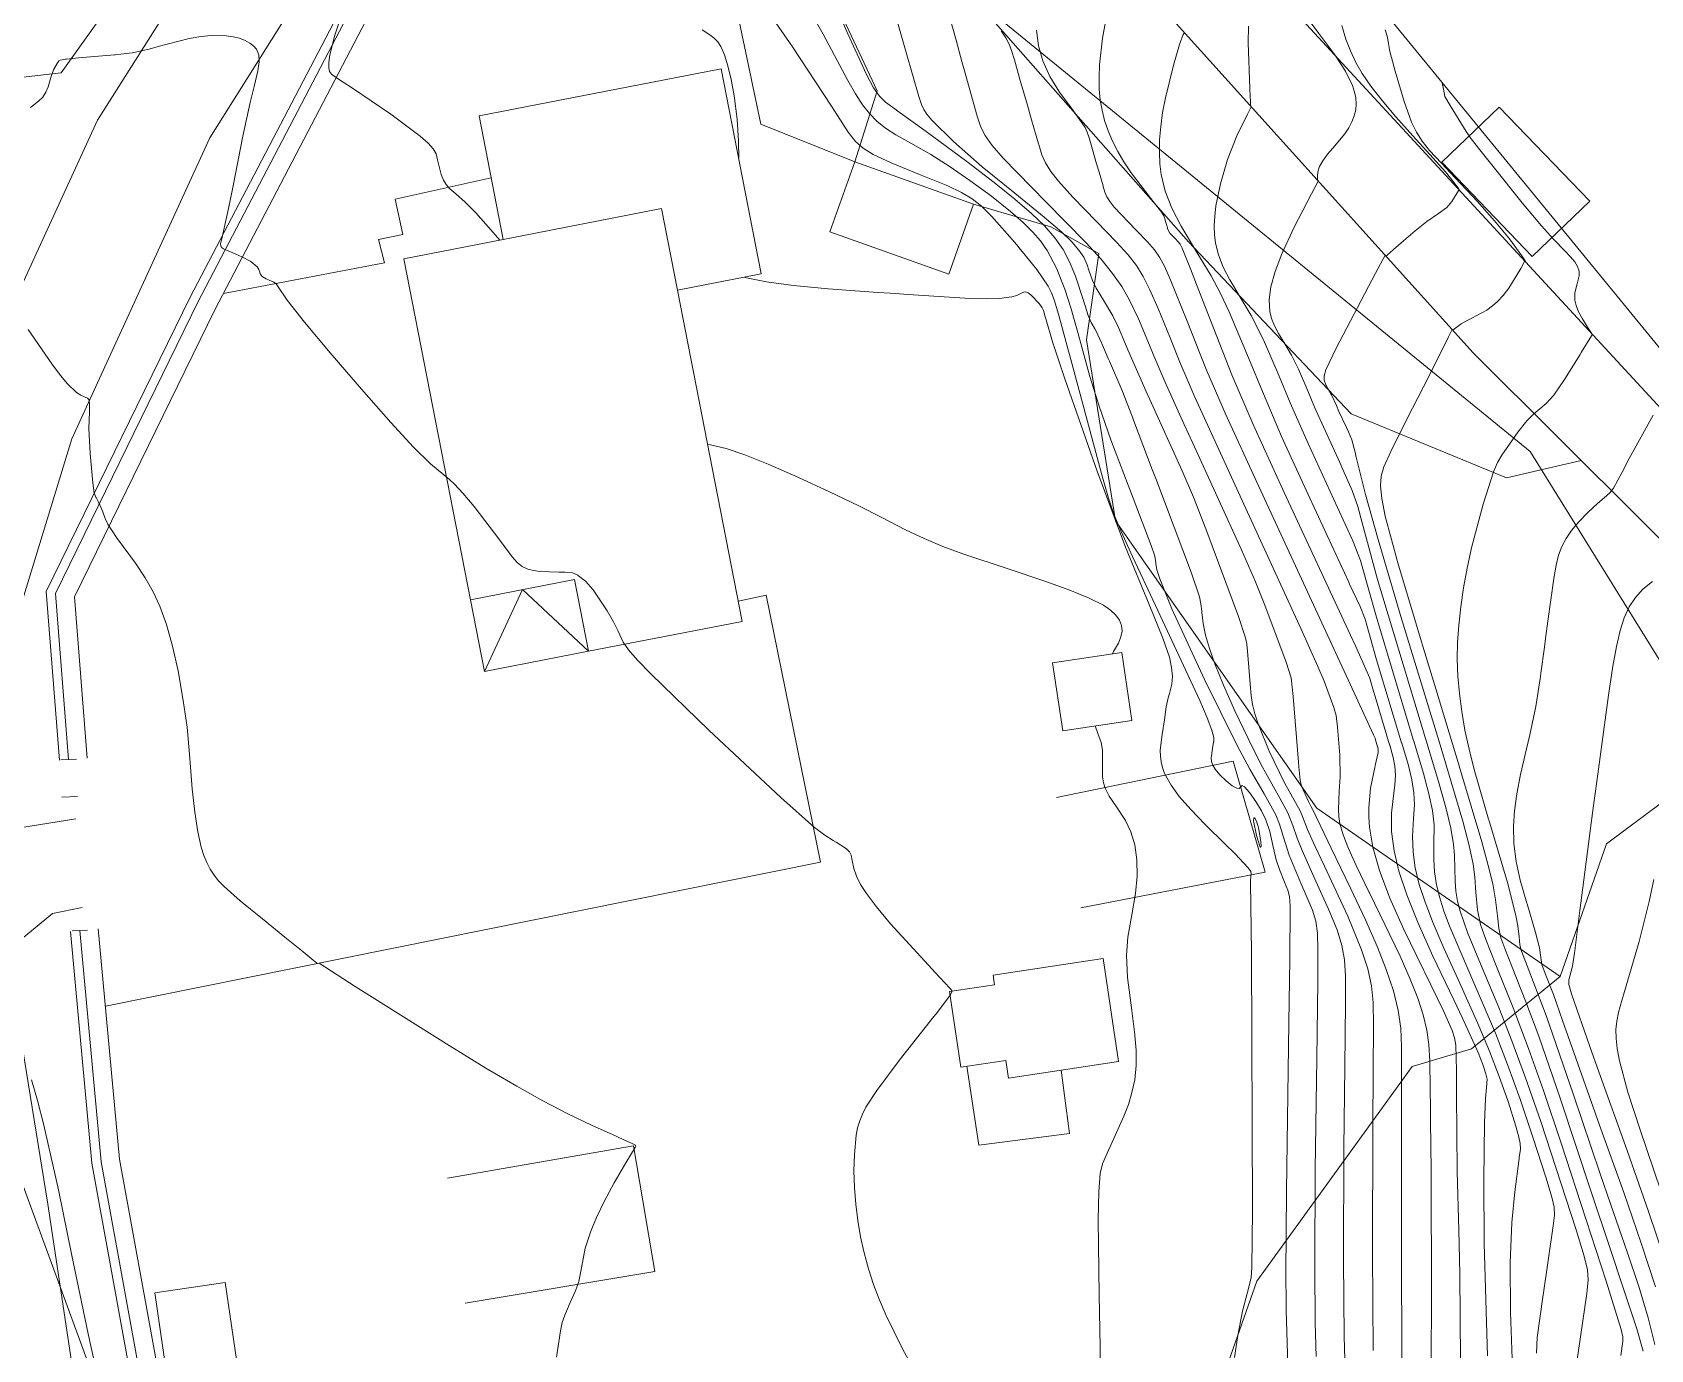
# Model space of a CAD drawing. Header units: metres. Extents: x 1233805 to 1234355, y 654698 to 655114.
# Drawn here: x 1234226.1 to 1234278.5, y 654885 to 654927.6 of the extents above; entities that cross this region are included whole.
import ezdxf

# ---------------------------------------------------------------- set-up
doc = ezdxf.new("R2010")
doc.units = ezdxf.units.M

msp = doc.modelspace()

# ---------------------------------------------------------------- linework, layer by layer
at = {"layer": 'ИИ_ГОРИЗОНТАЛИ_ОСН', "lineweight": 0}
for points, elevation in [([(1234251.661, 654929.49), (1234252.489, 654927.57), (1234253.098, 654926.256), (1234253.326, 654925.83), (1234253.515, 654925.554), (1234253.708, 654925.361), (1234254.012, 654925.141), (1234254.111, 654925.074), (1234255.032, 654924.416), (1234256.344, 654923.44), (1234257.23, 654922.762), (1234257.899, 654922.225), (1234258.439, 654921.757), (1234258.857, 654921.353), (1234259.191, 654920.97), (1234259.459, 654920.588), (1234259.67, 654920.194), (1234259.858, 654919.727), (1234260.117, 654918.943), (1234260.276, 654918.457), (1234260.372, 654918.224), (1234260.483, 654918.02), (1234260.527, 654917.944), (1234260.698, 654917.573), (1234260.709, 654917.547), (1234260.921, 654917.061), (1234260.958, 654916.978), (1234261.361, 654916.051), (1234261.702, 654915.166), (1234261.74, 654915.064), (1234262.346, 654913.468), (1234262.461, 654913.171), (1234263.619, 654910.112), (1234263.871, 654909.343), (1234263.92, 654909.116), (1234263.946, 654908.875), (1234263.948, 654908.85), (1234263.991, 654908.479), (1234264.071, 654908.1), (1234264.196, 654907.666), (1234264.369, 654907.177), (1234264.65, 654906.486), (1234265.019, 654905.655), (1234265.446, 654904.753), (1234265.861, 654903.926), (1234266.473, 654902.826), (1234266.738, 654902.348), (1234266.891, 654901.937), (1234267.032, 654901.531), (1234267.194, 654901.127), (1234267.59, 654900.252), (1234268.052, 654899.231), (1234268.327, 654898.555), (1234268.485, 654898.055), (1234268.57, 654897.589), (1234268.605, 654897.054), (1234268.606, 654896.182), (1234268.582, 654894.122), (1234268.552, 654891.489), (1234268.541, 654887.859), (1234268.556, 654885.385), (1234268.586, 654884.292)], 26.5), ([(1234249.523, 654928.856), (1234250.7, 654927.148), (1234251.964, 654925.231), (1234252.156, 654924.929), (1234252.508, 654924.388), (1234252.74, 654924.092), (1234252.988, 654923.869), (1234253.313, 654923.669), (1234253.899, 654923.393), (1234254.869, 654922.997), (1234255.726, 654922.647), (1234256.176, 654922.434), (1234256.517, 654922.229), (1234256.817, 654921.992), (1234257.154, 654921.661), (1234257.902, 654920.821), (1234258.611, 654919.939), (1234258.972, 654919.407), (1234259.083, 654919.192), (1234259.174, 654918.96), (1234259.316, 654918.493), (1234259.626, 654917.338), (1234259.666, 654917.187), (1234260.711, 654913.289), (1234260.926, 654912.543), (1234261.105, 654912.015), (1234261.335, 654911.455), (1234261.703, 654910.646), (1234262.449, 654909.065), (1234263.887, 654905.985), (1234264.128, 654905.424), (1234264.277, 654905.03), (1234264.341, 654904.791), (1234264.334, 654904.648), (1234264.332, 654904.64), (1234264.297, 654904.433), (1234264.275, 654904.283), (1234264.271, 654904.261), (1234264.255, 654904.124), (1234264.266, 654904.01), (1234264.308, 654903.891), (1234264.383, 654903.766), (1234264.536, 654903.581), (1234264.737, 654903.385), (1234264.937, 654903.225), (1234265.084, 654903.143), (1234265.156, 654903.141), (1234265.209, 654903.192), (1234265.258, 654903.232), (1234265.33, 654903.192), (1234265.497, 654903.003), (1234265.699, 654902.714), (1234265.878, 654902.41), (1234266.017, 654902.119), (1234266.147, 654901.744), (1234266.263, 654901.248), (1234266.359, 654900.829), (1234266.463, 654900.508), (1234266.626, 654900.105), (1234266.734, 654899.839), (1234266.787, 654899.637), (1234266.808, 654899.339), (1234266.796, 654897.594), (1234266.768, 654895.563), (1234266.692, 654890.098), (1234266.668, 654887.405), (1234266.681, 654886.484), (1234266.685, 654886.286), (1234266.685, 654886.247), (1234266.737, 654884.48)], 25.5), ([(1234255.467, 654929.256), (1234256.002, 654927.364), (1234256.187, 654926.68), (1234256.288, 654926.302), (1234256.678, 654924.906), (1234256.794, 654924.556), (1234256.937, 654924.28), (1234257.169, 654923.958), (1234257.524, 654923.551), (1234258.901, 654922.139), (1234260.194, 654920.819), (1234260.689, 654920.276), (1234261.064, 654919.816), (1234261.357, 654919.394), (1234261.611, 654918.948), (1234261.896, 654918.348), (1234262.254, 654917.49), (1234262.395, 654917.142), (1234262.749, 654916.319), (1234263.384, 654914.921), (1234263.66, 654914.319), (1234265.238, 654910.86), (1234265.692, 654909.832), (1234265.993, 654909.074), (1234266.682, 654907.231), (1234266.838, 654906.718), (1234266.908, 654906.119), (1234267.082, 654903.988), (1234267.093, 654903.84), (1234267.132, 654903.405), (1234267.178, 654903.208), (1234267.401, 654902.71), (1234267.49, 654902.547), (1234267.531, 654902.472), (1234267.541, 654902.45), (1234268.029, 654901.426), (1234268.136, 654901.206), (1234268.766, 654899.911), (1234269.246, 654898.882), (1234269.632, 654897.999), (1234269.921, 654897.272), (1234270.15, 654896.58), (1234270.305, 654895.949), (1234270.389, 654895.376), (1234270.415, 654894.771), (1234270.416, 654893.777), (1234270.413, 654892.879), (1234270.413, 654888.312), (1234270.428, 654884.485)], 27.5), ([(1234260.935, 654928.49), (1234260.736, 654927.435), (1234260.639, 654926.567), (1234260.625, 654926.164), (1234260.633, 654925.785), (1234260.665, 654925.429), (1234260.721, 654925.097), (1234260.803, 654924.769), (1234260.916, 654924.438), (1234261.058, 654924.102), (1234261.231, 654923.763), (1234261.429, 654923.424), (1234261.659, 654923.078), (1234262.239, 654922.323), (1234262.261, 654922.296), (1234262.629, 654921.834), (1234262.721, 654921.68), (1234262.749, 654921.584), (1234262.783, 654921.469), (1234262.804, 654921.401), (1234262.838, 654921.289), (1234262.841, 654921.274), (1234262.867, 654921.199), (1234262.918, 654921.124), (1234263.086, 654920.947), (1234263.19, 654920.841), (1234263.253, 654920.759), (1234263.318, 654920.632), (1234263.587, 654919.963), (1234263.781, 654919.456), (1234264.926, 654916.536), (1234265.616, 654914.923), (1234266.618, 654912.723), (1234268.76, 654908.098), (1234268.922, 654907.751), (1234269.387, 654906.714), (1234269.48, 654906.397), (1234269.589, 654906.007), (1234270.029, 654904.55), (1234270.031, 654904.543), (1234270.147, 654904.145), (1234270.202, 654903.856), (1234270.22, 654903.564), (1234270.2, 654903.244), (1234270.165, 654902.994), (1234270.091, 654902.34), (1234270.093, 654901.748), (1234270.171, 654901.121), (1234270.329, 654900.458), (1234270.582, 654899.697), (1234270.95, 654898.778), (1234271.429, 654897.705), (1234272.103, 654896.289), (1234272.385, 654895.701), (1234272.891, 654894.589), (1234273.047, 654894.2), (1234273.147, 654893.899), (1234273.188, 654893.728), (1234273.179, 654893.601), (1234273.174, 654893.573), (1234273.127, 654893.101), (1234273.096, 654892.315), (1234273.075, 654890.46), (1234273.093, 654888.399), (1234273.202, 654884.764)], 29), ([(1234236.111, 654928.215), (1234235.89, 654927.534), (1234235.73, 654926.894), (1234235.695, 654926.65), (1234235.693, 654926.468), (1234235.719, 654926.357), (1234235.784, 654926.268), (1234235.905, 654926.171), (1234236.16, 654926.006), (1234236.43, 654925.834), (1234237.702, 654924.97), (1234238.646, 654924.264), (1234238.906, 654924.034), (1234239.074, 654923.846), (1234239.165, 654923.685), (1234239.212, 654923.492), (1234239.219, 654923.451), (1234239.334, 654923.018), (1234239.408, 654922.839), (1234239.49, 654922.695), (1234239.609, 654922.554), (1234239.805, 654922.388), (1234240.112, 654922.126), (1234240.456, 654921.773), (1234240.937, 654921.229), (1234241.004, 654921.153), (1234241.167, 654920.967), (1234241.224, 654920.897)], 24.5), ([(1234254.011, 654928.256), (1234254.378, 654926.969), (1234254.793, 654925.546), (1234254.876, 654925.291), (1234254.949, 654925.129), (1234255.052, 654924.974), (1234255.216, 654924.781), (1234255.914, 654924.089), (1234256.845, 654923.272), (1234257.899, 654922.412), (1234258.852, 654921.638), (1234259.42, 654921.149), (1234259.743, 654920.838), (1234259.975, 654920.572), (1234260.128, 654920.34), (1234260.237, 654920.09), (1234260.294, 654919.924), (1234260.416, 654919.59), (1234260.533, 654919.338), (1234260.766, 654918.95), (1234261.067, 654918.445), (1234261.25, 654918.068), (1234261.477, 654917.527), (1234261.552, 654917.345), (1234262.152, 654915.991), (1234262.271, 654915.732), (1234263.315, 654913.421), (1234263.677, 654912.571), (1234264.077, 654911.54), (1234265.139, 654908.707), (1234265.363, 654908.018), (1234265.408, 654907.811), (1234265.434, 654907.583), (1234265.517, 654906.522), (1234265.518, 654906.513), (1234265.55, 654906.147), (1234265.596, 654905.856), (1234265.669, 654905.554), (1234265.773, 654905.229), (1234266.133, 654904.349), (1234266.631, 654903.318), (1234266.982, 654902.687), (1234267.135, 654902.41), (1234267.207, 654902.229), (1234267.372, 654901.811), (1234267.611, 654901.276), (1234267.92, 654900.623), (1234268.674, 654899.003), (1234269.124, 654897.913), (1234269.323, 654897.3), (1234269.443, 654896.746), (1234269.499, 654896.204), (1234269.511, 654895.477), (1234269.498, 654893.987), (1234269.483, 654892.184), (1234269.477, 654888.086), (1234269.492, 654884.935)], 27), ([(1234267.422, 654928.003), (1234267.736, 654927.59), (1234268.261, 654926.89), (1234268.602, 654926.362), (1234268.828, 654925.898), (1234268.897, 654925.69), (1234268.936, 654925.497), (1234268.948, 654925.305), (1234268.931, 654925.113), (1234268.885, 654924.921), (1234268.81, 654924.727), (1234268.709, 654924.534), (1234268.578, 654924.336), (1234268.192, 654923.872), (1234268.018, 654923.673), (1234267.863, 654923.465), (1234267.758, 654923.275), (1234267.701, 654923.105), (1234267.691, 654922.94), (1234267.695, 654922.832)], 30.5), ([(1234268.48, 654927.846), (1234268.613, 654927.405), (1234268.758, 654927.024), (1234268.935, 654926.651), (1234269.143, 654926.29), (1234269.424, 654925.877), (1234269.785, 654925.41), (1234270.225, 654924.888), (1234270.781, 654924.266), (1234271.329, 654923.671), (1234271.841, 654923.109), (1234272.237, 654922.597), (1234272.296, 654922.511)], 31), ([(1234247.778, 654927.701), (1234248.023, 654927.543), (1234248.168, 654927.431), (1234248.282, 654927.31), (1234248.378, 654927.163), (1234248.5, 654926.891), (1234248.612, 654926.535), (1234248.715, 654926.094), (1234248.809, 654925.568), (1234248.907, 654924.808), (1234248.959, 654924.096), (1234248.961, 654923.553)], 25), ([(1234258.596, 654927.694), (1234258.662, 654927.187), (1234258.805, 654926.697), (1234259.035, 654926.193), (1234259.346, 654925.68), (1234259.781, 654925.088), (1234259.861, 654924.984), (1234260.17, 654924.539), (1234260.243, 654924.389), (1234260.303, 654924.205), (1234260.412, 654923.825), (1234260.544, 654923.366), (1234260.623, 654923.096), (1234260.752, 654922.648), (1234260.757, 654922.63), (1234260.814, 654922.445), (1234260.88, 654922.297), (1234260.979, 654922.139), (1234261.114, 654921.964), (1234261.812, 654921.223), (1234262.191, 654920.834), (1234262.417, 654920.577), (1234262.581, 654920.342), (1234262.739, 654920.047), (1234262.928, 654919.625), (1234263.473, 654918.266), (1234264.082, 654916.738), (1234264.705, 654915.29), (1234265.792, 654912.912), (1234268.814, 654906.378), (1234269.512, 654904.877), (1234269.542, 654904.812), (1234269.557, 654904.761), (1234269.572, 654904.709), (1234269.642, 654904.481), (1234269.643, 654904.48), (1234269.659, 654904.402), (1234269.653, 654904.298), (1234269.566, 654903.884), (1234269.551, 654903.82), (1234269.41, 654903.147), (1234269.356, 654902.523), (1234269.358, 654902.204), (1234269.382, 654901.884), (1234269.489, 654901.234), (1234269.705, 654900.477), (1234270.04, 654899.586), (1234270.491, 654898.566), (1234271.123, 654897.267), (1234271.146, 654897.221), (1234271.777, 654895.933), (1234272.051, 654895.302), (1234272.126, 654895.06), (1234272.167, 654894.823), (1234272.196, 654894.006), (1234272.199, 654893.239), (1234272.219, 654890.737), (1234272.266, 654888.834), (1234272.303, 654887.424), (1234272.32, 654884.6)], 28.5), ([(1234263.386, 654927.609), (1234263.352, 654927.55), (1234263.226, 654927.234), (1234263.029, 654926.561), (1234262.771, 654925.502), (1234262.683, 654925.023), (1234262.622, 654924.571), (1234262.586, 654924.143), (1234262.576, 654923.742), (1234262.592, 654923.368), (1234262.635, 654923.021), (1234262.764, 654922.484), (1234262.979, 654921.93), (1234263.28, 654921.346), (1234263.751, 654920.567), (1234264.252, 654919.739), (1234264.543, 654919.191), (1234264.839, 654918.569), (1234265.55, 654916.873), (1234265.856, 654916.117), (1234266.534, 654914.535), (1234267.444, 654912.535), (1234268.707, 654909.818), (1234268.735, 654909.758), (1234269.072, 654909.025), (1234269.233, 654908.616), (1234269.403, 654908.033), (1234269.606, 654907.305), (1234270.416, 654904.62), (1234270.421, 654904.605), (1234270.635, 654903.886), (1234270.751, 654903.413), (1234270.817, 654902.995), (1234270.833, 654902.604), (1234270.805, 654902.164), (1234270.771, 654901.577), (1234270.788, 654901.079), (1234270.86, 654900.564), (1234270.99, 654900.027), (1234271.176, 654899.458), (1234271.44, 654898.776), (1234271.786, 654897.971), (1234272.302, 654896.831), (1234272.92, 654895.456), (1234273.262, 654894.635), (1234273.577, 654893.815), (1234273.862, 654893.004), (1234274.116, 654892.206), (1234274.216, 654891.85), (1234274.257, 654891.637), (1234274.26, 654891.458), (1234274.226, 654891.189), (1234274.221, 654891.158), (1234274.077, 654890.071), (1234273.984, 654889.078), (1234273.932, 654887.781), (1234273.945, 654886.18), (1234274.008, 654884.37)], 29.5), ([(1234269.88, 654927.703), (1234269.946, 654927.495), (1234269.988, 654927.276), (1234269.99, 654927.262), (1234270.038, 654927.003), (1234270.121, 654926.692), (1234270.18, 654926.481), (1234270.213, 654926.36), (1234270.498, 654925.381), (1234270.739, 654924.715), (1234270.899, 654924.386), (1234271.086, 654924.094), (1234271.323, 654923.799), (1234271.703, 654923.383), (1234271.987, 654923.083), (1234272.858, 654922.154), (1234273.427, 654921.52), (1234273.906, 654920.937), (1234274.303, 654920.384), (1234274.371, 654920.285), (1234274.393, 654920.252), (1234274.424, 654920.206), (1234274.426, 654920.203), (1234274.43, 654920.196)], 31.5), ([(1234267.717, 654922.807), (1234267.499, 654922.398), (1234266.937, 654921.313), (1234266.539, 654920.449), (1234266.323, 654919.876), (1234266.189, 654919.385), (1234266.133, 654918.956), (1234266.153, 654918.579), (1234266.209, 654918.351), (1234266.3, 654918.116), (1234266.429, 654917.866), (1234266.632, 654917.533), (1234266.851, 654917.171), (1234267.083, 654916.71), (1234267.377, 654916.018), (1234267.6, 654915.484), (1234268.415, 654913.689), (1234268.52, 654913.464), (1234268.822, 654912.787), (1234268.997, 654912.27), (1234269.138, 654911.74), (1234269.64, 654909.902), (1234271.19, 654904.76), (1234271.202, 654904.719), (1234271.613, 654903.364), (1234271.851, 654902.522), (1234272.01, 654901.857), (1234272.099, 654901.325), (1234272.128, 654900.982), (1234272.139, 654900.551), (1234272.15, 654900.133), (1234272.177, 654899.809), (1234272.231, 654899.489), (1234272.311, 654899.164), (1234272.552, 654898.472), (1234273.025, 654897.331), (1234273.562, 654896.05), (1234273.988, 654894.967), (1234274.427, 654893.771), (1234274.92, 654892.348), (1234276.062, 654888.849), (1234276.327, 654887.99), (1234276.433, 654887.552), (1234276.455, 654887.226), (1234276.408, 654886.783), (1234276.011, 654884.054)], 30.5), ([(1234272.275, 654922.534), (1234272.214, 654922.424), (1234272.044, 654922.143), (1234271.885, 654921.951), (1234271.612, 654921.753), (1234271.233, 654921.495), (1234270.861, 654921.199), (1234270.473, 654920.868), (1234270.158, 654920.592), (1234270.039, 654920.487), (1234269.984, 654920.439), (1234269.923, 654920.385), (1234269.92, 654920.383), (1234269.911, 654920.375)], 31), ([(1234269.883, 654920.405), (1234269.572, 654919.822), (1234268.295, 654917.393), (1234267.967, 654916.689), (1234267.914, 654916.502), (1234267.913, 654916.357), (1234267.961, 654916.208), (1234268.073, 654916.015), (1234268.15, 654915.887), (1234268.306, 654915.542), (1234268.389, 654915.34), (1234268.63, 654914.824), (1234268.695, 654914.688), (1234268.804, 654914.424), (1234268.911, 654914.025), (1234268.95, 654913.862), (1234269.252, 654912.655), (1234269.657, 654911.201), (1234270.395, 654908.707), (1234271.576, 654904.829), (1234271.596, 654904.766), (1234272.401, 654902.074), (1234272.607, 654901.287), (1234272.733, 654900.685), (1234272.79, 654900.26), (1234272.824, 654899.77), (1234272.871, 654899.202), (1234272.972, 654898.733), (1234273.139, 654898.246), (1234273.47, 654897.424), (1234274.029, 654896.036), (1234274.522, 654894.722), (1234275.005, 654893.352), (1234275.582, 654891.647), (1234277.034, 654887.178), (1234277.526, 654885.613), (1234277.581, 654885.382), (1234277.581, 654885.244), (1234277.509, 654884.774)], 31), ([(1234274.409, 654920.219), (1234274.271, 654919.972), (1234273.885, 654919.342), (1234273.702, 654919.102), (1234273.525, 654918.908), (1234273.36, 654918.763), (1234273.173, 654918.63), (1234272.694, 654918.371), (1234272.558, 654918.304), (1234272.35, 654918.186), (1234272.214, 654918.091), (1234272.134, 654918.024), (1234272.104, 654917.997), (1234272.094, 654917.988), (1234272.079, 654917.975), (1234272.079, 654917.975), (1234272.077, 654917.974), (1234272.077, 654917.973)], 31.5), ([(1234249.14, 654919.699), (1234249.209, 654919.677), (1234249.856, 654919.541), (1234250.737, 654919.421), (1234251.856, 654919.315), (1234253.467, 654919.199), (1234253.859, 654919.172), (1234254.611, 654919.119), (1234256.449, 654919.004), (1234256.994, 654918.989), (1234257.395, 654918.999), (1234257.802, 654919.057), (1234257.961, 654919.106), (1234258.111, 654919.174), (1234258.194, 654919.212), (1234258.251, 654919.218), (1234258.333, 654919.187), (1234258.432, 654919.113), (1234258.682, 654918.841), (1234258.783, 654918.706), (1234258.828, 654918.615), (1234258.884, 654918.409), (1234258.91, 654918.308), (1234259.117, 654917.601), (1234259.513, 654916.402), (1234260.56, 654913.409), (1234261.479, 654910.951), (1234262.241, 654909.091), (1234262.686, 654908.007), (1234262.901, 654907.386), (1234262.974, 654907.059), (1234262.998, 654906.77), (1234262.976, 654906.512), (1234262.902, 654906.215), (1234262.862, 654906.071), (1234262.801, 654905.784), (1234262.74, 654905.358), (1234262.672, 654904.888), (1234262.66, 654904.812), (1234262.605, 654904.364), (1234262.608, 654904.178), (1234262.632, 654903.998), (1234262.677, 654903.813), (1234262.746, 654903.627), (1234262.954, 654903.244), (1234263.221, 654902.882), (1234263.591, 654902.456), (1234264.06, 654901.969), (1234264.707, 654901.338), (1234265.023, 654901.033), (1234265.454, 654900.572), (1234265.536, 654900.446), (1234265.55, 654900.357), (1234265.539, 654900.283), (1234265.523, 654900.146), (1234265.525, 654900.09), (1234265.558, 654897.836), (1234265.586, 654889.46), (1234265.569, 654887.621), (1234265.543, 654887.292), (1234265.485, 654887.042), (1234265.482, 654887.033), (1234265.267, 654886.209), (1234265.111, 654885.427), (1234265.012, 654884.709)], 25), ([(1234225.967, 654918), (1234226.729, 654916.887), (1234227.008, 654916.513), (1234227.235, 654916.24), (1234227.528, 654915.965), (1234227.664, 654915.876), (1234227.808, 654915.81), (1234227.883, 654915.775), (1234227.921, 654915.738), (1234227.95, 654915.613), (1234227.944, 654915.331), (1234227.93, 654914.794), (1234227.966, 654913.986), (1234228.053, 654913.038), (1234228.102, 654912.706), (1234228.153, 654912.566), (1234228.159, 654912.558), (1234228.223, 654912.435), (1234228.261, 654912.357), (1234228.278, 654912.326), (1234228.379, 654912.091), (1234228.389, 654912.059), (1234228.454, 654911.877), (1234228.541, 654911.696), (1234228.819, 654911.263), (1234229.034, 654910.977), (1234229.44, 654910.428), (1234229.747, 654909.962), (1234230.009, 654909.5), (1234230.224, 654909.04), (1234230.442, 654908.442), (1234230.639, 654907.742), (1234230.813, 654906.948), (1234230.98, 654905.989), (1234231.107, 654905.119), (1234231.184, 654904.251), (1234231.195, 654904.105), (1234231.274, 654903.124), (1234231.356, 654902.369), (1234231.454, 654901.737), (1234231.566, 654901.235), (1234231.648, 654900.972), (1234231.743, 654900.738), (1234231.853, 654900.526), (1234231.981, 654900.329), (1234232.127, 654900.147), (1234232.303, 654899.963), (1234232.829, 654899.501), (1234233.542, 654898.913), (1234234.272, 654898.317), (1234234.859, 654897.842), (1234235.06, 654897.68), (1234235.183, 654897.58), (1234235.296, 654897.489), (1234235.302, 654897.484), (1234235.319, 654897.47)], 23.5), ([(1234272.049, 654918.004), (1234271.931, 654917.761), (1234271.299, 654916.479), (1234270.77, 654915.448), (1234270.434, 654914.796), (1234270.065, 654914.054), (1234269.844, 654913.55), (1234269.751, 654913.247), (1234269.73, 654912.937), (1234269.774, 654912.522), (1234269.89, 654911.958), (1234270.295, 654910.447), (1234271.061, 654907.882), (1234271.093, 654907.777), (1234271.52, 654906.369), (1234272.281, 654903.866), (1234272.325, 654903.724), (1234273.014, 654901.412), (1234273.224, 654900.64), (1234273.366, 654900.045), (1234273.459, 654899.536), (1234273.518, 654899.01), (1234273.563, 654898.613), (1234273.633, 654898.302), (1234273.753, 654897.951), (1234273.991, 654897.355), (1234274.442, 654896.226), (1234274.854, 654895.118), (1234275.537, 654893.146), (1234276.565, 654890.047), (1234277.141, 654888.307), (1234277.603, 654886.935), (1234278.032, 654885.642), (1234278.236, 654884.913)], 31.5), ([(1234278.554, 654915.224), (1234277.786, 654913.823), (1234277.558, 654913.377), (1234277.279, 654912.86), (1234277.162, 654912.715), (1234276.975, 654912.551), (1234276.761, 654912.369), (1234276.441, 654912.071), (1234276.154, 654911.773), (1234275.919, 654911.493), (1234275.739, 654911.235), (1234275.599, 654910.971), (1234275.493, 654910.688), (1234275.416, 654910.373), (1234275.345, 654909.932), (1234275.151, 654908.551), (1234275.078, 654907.996), (1234275.041, 654907.717), (1234274.924, 654906.866), (1234274.909, 654906.763), (1234274.909, 654906.76), (1234274.758, 654905.797), (1234274.567, 654904.872), (1234274.461, 654904.423), (1234274.269, 654903.593), (1234274.147, 654902.967), (1234274.069, 654902.409), (1234274.036, 654901.913), (1234274.052, 654901.356), (1234274.126, 654900.776), (1234274.257, 654900.171), (1234274.47, 654899.423), (1234274.476, 654899.406), (1234274.75, 654898.477), (1234274.877, 654897.977), (1234274.92, 654897.662), (1234274.955, 654897.44), (1234275.068, 654897.143), (1234275.334, 654896.463), (1234275.625, 654895.629), (1234276.549, 654893.001), (1234276.827, 654892.231), (1234277.608, 654890.052), (1234278.175, 654888.41), (1234278.632, 654887)], 32.5), ([(1234247.953, 654914.28), (1234248.044, 654914.261), (1234248.555, 654914.145), (1234249.154, 654913.941), (1234249.912, 654913.635), (1234250.871, 654913.216), (1234251.901, 654912.742), (1234252.847, 654912.285), (1234253.59, 654911.907), (1234254.364, 654911.515), (1234254.96, 654911.235), (1234255.569, 654910.977), (1234256.215, 654910.734), (1234257.68, 654910.245), (1234258.873, 654909.852), (1234259.68, 654909.563), (1234260.309, 654909.304), (1234260.763, 654909.07), (1234260.995, 654908.912), (1234261.17, 654908.751), (1234261.29, 654908.584), (1234261.356, 654908.411), (1234261.37, 654908.235), (1234261.334, 654908.047), (1234261.25, 654907.843), (1234261.097, 654907.573), (1234261.083, 654907.548), (1234261.054, 654907.496)], 24.5), ([(1234278.534, 654909.837), (1234278.23, 654909.59), (1234277.985, 654909.322), (1234277.782, 654909.015), (1234277.618, 654908.662), (1234277.487, 654908.253), (1234277.368, 654907.738), (1234277.256, 654907.102), (1234277.118, 654906.158), (1234276.733, 654903.365), (1234276.63, 654902.586), (1234276.556, 654902.016), (1234276.346, 654900.422), (1234276.183, 654899.182), (1234276.019, 654897.893), (1234276.009, 654897.802), (1234275.949, 654897.386), (1234275.865, 654897.063), (1234275.831, 654896.938), (1234275.829, 654896.793), (1234275.911, 654896.487), (1234276.504, 654894.784), (1234276.8, 654893.965), (1234277.717, 654891.412), (1234278.405, 654889.442), (1234278.964, 654887.773)], 33), ([(1234260.494, 654905.162), (1234260.582, 654904.916), (1234260.689, 654904.621), (1234260.733, 654904.375), (1234260.731, 654904.021), (1234260.736, 654903.516), (1234260.768, 654903.321), (1234260.822, 654903.143), (1234260.95, 654902.889), (1234261.184, 654902.54), (1234261.477, 654902.096), (1234261.657, 654901.731), (1234261.78, 654901.313), (1234261.848, 654900.83), (1234261.858, 654900.295), (1234261.809, 654899.734), (1234261.685, 654899.049), (1234261.555, 654898.325), (1234261.512, 654897.741), (1234261.548, 654897.012), (1234261.681, 654895.946), (1234261.772, 654895.262), (1234261.825, 654894.666), (1234261.827, 654894.165), (1234261.78, 654893.701), (1234261.679, 654893.245), (1234261.572, 654892.906), (1234261.428, 654892.528), (1234261.005, 654891.591), (1234260.925, 654891.421), (1234260.736, 654890.981), (1234260.664, 654890.665), (1234260.615, 654890.084), (1234260.599, 654889.165), (1234260.63, 654886.745), (1234260.656, 654885.046), (1234260.668, 654883.519)], 24.5), ([(1234265.79, 654901.868), (1234265.863, 654901.421), (1234265.866, 654901.264), (1234265.857, 654901.234), (1234265.842, 654901.241), (1234265.721, 654901.615), (1234265.628, 654902.091), (1234265.635, 654902.182), (1234265.652, 654902.187), (1234265.676, 654902.164), (1234265.735, 654902.045), (1234265.79, 654901.868)], 25), ([(1234278.582, 654900.187), (1234278.43, 654899.474), (1234278.101, 654898.18), (1234277.612, 654896.49), (1234277.545, 654896.267), (1234277.436, 654895.881), (1234277.379, 654895.602), (1234277.353, 654895.33), (1234277.357, 654895.045), (1234277.396, 654894.712), (1234277.47, 654894.323), (1234277.744, 654893.307), (1234278.134, 654892.087), (1234278.804, 654890.108)], 33.5), ([(1234235.377, 654897.481), (1234236.551, 654896.729), (1234239.584, 654894.81), (1234240.779, 654894.081), (1234241.777, 654893.495), (1234242.623, 654893.023), (1234243.433, 654892.601), (1234244.199, 654892.229), (1234244.995, 654891.874), (1234245.077, 654891.838), (1234245.538, 654891.629), (1234245.617, 654891.584), (1234245.634, 654891.558), (1234245.608, 654891.513), (1234245.302, 654891.012), (1234244.93, 654890.362), (1234244.611, 654889.765), (1234244.357, 654889.243), (1234244.17, 654888.801), (1234243.994, 654888.247), (1234243.868, 654887.617), (1234243.781, 654887.176), (1234243.68, 654886.873), (1234243.507, 654886.49), (1234243.328, 654886.087), (1234243.251, 654885.847), (1234243.188, 654885.574), (1234243.064, 654884.718)], 23.5), ([(1234226.069, 654893.706), (1234226.267, 654893.031), (1234226.472, 654892.236), (1234226.94, 654890.137), (1234227.376, 654888.017), (1234227.901, 654885.475), (1234228.316, 654883.605)], 23)]:
    msp.add_lwpolyline(points, dxfattribs=dict(at, elevation=elevation))
at = {"layer": 'ИИ_ГОРИЗОНТАЛИ_УТОЛЩ', "lineweight": 0}
for points, elevation in [([(1234251.316, 654928.226), (1234251.699, 654927.559), (1234252.148, 654926.713), (1234252.49, 654926.066), (1234252.739, 654925.631), (1234252.97, 654925.276), (1234253.192, 654924.993), (1234253.435, 654924.746), (1234253.715, 654924.522), (1234254.044, 654924.308), (1234254.532, 654924.034), (1234255.175, 654923.67), (1234255.774, 654923.291), (1234256.445, 654922.827), (1234257.14, 654922.313), (1234257.763, 654921.817), (1234258.171, 654921.464), (1234258.485, 654921.155), (1234258.729, 654920.868), (1234258.94, 654920.562), (1234259.247, 654919.986), (1234259.52, 654919.306), (1234259.723, 654918.667), (1234259.988, 654917.705), (1234259.998, 654917.668), (1234260.327, 654916.48), (1234260.626, 654915.518), (1234261.009, 654914.43), (1234261.569, 654912.957), (1234261.732, 654912.535), (1234262.316, 654911.005), (1234262.43, 654910.656), (1234262.463, 654910.442), (1234262.465, 654910.419), (1234262.498, 654910.217), (1234262.59, 654909.925), (1234262.985, 654908.952), (1234264.034, 654906.67), (1234265.091, 654904.534), (1234265.508, 654903.759), (1234265.965, 654902.965), (1234266.341, 654902.286), (1234266.464, 654901.984), (1234266.584, 654901.589), (1234266.776, 654900.978), (1234267.16, 654900.072), (1234267.531, 654899.197), (1234267.639, 654898.836), (1234267.691, 654898.456), (1234267.708, 654897.915), (1234267.701, 654896.888), (1234267.668, 654894.388), (1234267.622, 654890.794), (1234267.604, 654887.632), (1234267.62, 654885.836), (1234267.647, 654884.747)], 26), ([(1234265.465, 654927.818), (1234265.454, 654927.278), (1234265.501, 654925.814), (1234265.514, 654925.533), (1234265.521, 654925.406), (1234265.528, 654925.266), (1234265.528, 654925.255), (1234265.529, 654925.233)], 30), ([(1234226.033, 654925.193), (1234226.297, 654925.389), (1234226.432, 654925.527), (1234226.536, 654925.682), (1234226.612, 654925.855), (1234226.675, 654926.082), (1234226.702, 654926.188), (1234226.783, 654926.408), (1234226.9, 654926.616), (1234226.906, 654926.624), (1234226.918, 654926.643), (1234226.96, 654926.702), (1234226.998, 654926.721), (1234227.113, 654926.74), (1234227.176, 654926.749), (1234227.201, 654926.753), (1234227.592, 654926.798), (1234228.761, 654926.894), (1234228.776, 654926.895), (1234229.327, 654926.955), (1234229.875, 654927.079), (1234230.175, 654927.163), (1234231.169, 654927.42), (1234231.556, 654927.489), (1234231.896, 654927.524), (1234232.376, 654927.514), (1234232.598, 654927.48), (1234232.803, 654927.429), (1234232.985, 654927.361), (1234233.141, 654927.277), (1234233.266, 654927.18), (1234233.358, 654927.073), (1234233.432, 654926.896), (1234233.444, 654926.672), (1234233.4, 654926.375), (1234233.278, 654925.865), (1234233.152, 654925.348), (1234232.915, 654924.265), (1234232.582, 654922.603), (1234232.445, 654921.914), (1234232.215, 654920.889), (1234232.207, 654920.865), (1234232.189, 654920.778), (1234232.194, 654920.714), (1234232.225, 654920.658), (1234232.284, 654920.609), (1234232.587, 654920.477), (1234232.883, 654920.358), (1234233.165, 654920.199), (1234233.372, 654920.027), (1234233.426, 654919.948), (1234233.456, 654919.859), (1234233.472, 654919.806), (1234233.54, 654919.716), (1234233.664, 654919.64), (1234233.765, 654919.599), (1234233.913, 654919.536), (1234233.993, 654919.479), (1234234.038, 654919.409), (1234234.346, 654918.949), (1234234.906, 654918.234), (1234235.732, 654917.245), (1234236.748, 654916.065), (1234237.701, 654914.989), (1234238.436, 654914.19), (1234238.985, 654913.645), (1234239.418, 654913.289), (1234239.602, 654913.145), (1234239.761, 654912.996), (1234240.034, 654912.695), (1234240.393, 654912.263), (1234241.229, 654911.177), (1234241.378, 654910.971), (1234241.626, 654910.637), (1234241.791, 654910.452), (1234241.954, 654910.324), (1234242.137, 654910.24), (1234242.314, 654910.195), (1234242.534, 654910.165), (1234243.142, 654910.143), (1234243.333, 654910.141), (1234243.583, 654910.118), (1234243.731, 654910.054), (1234243.752, 654910.04), (1234243.772, 654910.028), (1234243.997, 654909.855), (1234244.245, 654909.568), (1234244.698, 654908.894), (1234244.906, 654908.538), (1234245.051, 654908.252), (1234245.11, 654908.113), (1234245.223, 654907.872), (1234245.393, 654907.629), (1234245.684, 654907.293), (1234246.123, 654906.834), (1234247.989, 654905.02), (1234250.324, 654902.841), (1234251.419, 654901.878), (1234251.746, 654901.625), (1234252.018, 654901.451), (1234252.115, 654901.396), (1234252.45, 654901.181), (1234252.542, 654901.084), (1234252.598, 654900.982), (1234252.633, 654900.806), (1234252.682, 654900.546), (1234252.769, 654900.3), (1234252.905, 654900.029), (1234253.093, 654899.735), (1234253.421, 654899.301), (1234253.877, 654898.757), (1234255.218, 654897.291), (1234255.312, 654897.192), (1234255.789, 654896.675), (1234255.856, 654896.59), (1234255.862, 654896.555), (1234255.862, 654896.555), (1234255.821, 654896.455), (1234255.821, 654896.455), (1234255.347, 654895.842), (1234255.279, 654895.756), (1234254.158, 654894.331), (1234253.432, 654893.357), (1234253.08, 654892.816), (1234252.966, 654892.593), (1234252.878, 654892.378), (1234252.811, 654892.153), (1234252.761, 654891.907), (1234252.704, 654891.287), (1234252.692, 654890.757), (1234252.707, 654890.22), (1234252.747, 654889.681), (1234252.813, 654889.146), (1234252.904, 654888.617), (1234253.019, 654888.096), (1234253.159, 654887.583), (1234253.323, 654887.079), (1234253.506, 654886.598), (1234253.722, 654886.088), (1234254.257, 654884.988), (1234254.922, 654883.786)], 24), ([(1234257.461, 654927.672), (1234257.607, 654927.446), (1234257.712, 654927.244), (1234257.792, 654927.037), (1234257.885, 654926.731), (1234258.075, 654926.066), (1234258.305, 654925.263), (1234258.441, 654924.791), (1234258.666, 654924.008), (1234258.671, 654923.989), (1234258.774, 654923.66), (1234258.893, 654923.397), (1234259.068, 654923.116), (1234259.309, 654922.805), (1234259.771, 654922.29), (1234260.54, 654921.498), (1234261.193, 654920.827), (1234261.563, 654920.415), (1234261.831, 654920.069), (1234262.052, 654919.715), (1234262.27, 654919.286), (1234262.535, 654918.68), (1234262.922, 654917.725), (1234263.239, 654916.94), (1234263.727, 654915.804), (1234264.616, 654913.851), (1234265.31, 654912.34), (1234267.162, 654908.299), (1234267.71, 654907.089), (1234267.909, 654906.607), (1234268.225, 654905.755), (1234268.301, 654905.497), (1234268.347, 654905.125), (1234268.418, 654904.211), (1234268.428, 654903.507), (1234268.397, 654903.048), (1234268.369, 654902.461), (1234268.385, 654902.227), (1234268.422, 654902), (1234268.524, 654901.635), (1234268.695, 654901.195), (1234268.943, 654900.648), (1234269.371, 654899.773), (1234269.377, 654899.761), (1234270.366, 654897.705), (1234270.697, 654896.957), (1234270.939, 654896.349), (1234271.118, 654895.804), (1234271.237, 654895.309), (1234271.302, 654894.848), (1234271.327, 654894.309), (1234271.339, 654893.424), (1234271.348, 654892.757), (1234271.356, 654892.375), (1234271.379, 654890.766), (1234271.383, 654886.613), (1234271.374, 654884.629)], 28), ([(1234271.729, 654925.999), (1234271.745, 654925.915), (1234271.748, 654925.898), (1234271.818, 654925.55), (1234271.991, 654925.25), (1234272.503, 654924.408), (1234272.664, 654924.177), (1234272.946, 654923.82), (1234273.162, 654923.55), (1234273.381, 654923.276), (1234274.322, 654922.103), (1234274.944, 654921.354), (1234275.328, 654920.925), (1234275.701, 654920.545), (1234275.886, 654920.358), (1234276.023, 654920.192), (1234276.113, 654920.038), (1234276.16, 654919.889), (1234276.167, 654919.742), (1234276.1, 654919.479), (1234276.024, 654919.188), (1234276.02, 654918.953), (1234276.063, 654918.774), (1234276.146, 654918.569), (1234276.268, 654918.34), (1234276.439, 654918.071), (1234276.565, 654917.882)], 32), ([(1234265.552, 654925.208), (1234265.426, 654924.974), (1234265.082, 654924.274), (1234264.784, 654923.505), (1234264.55, 654922.722), (1234264.406, 654922.003), (1234264.368, 654921.672), (1234264.353, 654921.361), (1234264.362, 654921.07), (1234264.394, 654920.8), (1234264.487, 654920.418), (1234264.64, 654920.023), (1234264.855, 654919.606), (1234265.192, 654919.05), (1234265.551, 654918.455), (1234265.947, 654917.67), (1234266.453, 654916.485), (1234266.811, 654915.628), (1234267.392, 654914.31), (1234268.225, 654912.499), (1234268.345, 654912.239), (1234268.838, 654911.153), (1234269.083, 654910.516), (1234269.314, 654909.714), (1234269.623, 654908.604), (1234270.803, 654904.69), (1234270.811, 654904.664), (1234271.123, 654903.626), (1234271.301, 654902.968), (1234271.413, 654902.426), (1234271.466, 654901.964), (1234271.465, 654901.349), (1234271.458, 654900.843), (1234271.483, 654900.434), (1234271.546, 654900.021), (1234271.651, 654899.595), (1234271.789, 654899.167), (1234271.983, 654898.655), (1234272.629, 654897.146), (1234273.454, 654895.212), (1234273.846, 654894.199), (1234274.252, 654893.072), (1234274.668, 654891.843), (1234275.091, 654890.52), (1234275.275, 654889.907), (1234275.351, 654889.574), (1234275.365, 654889.321), (1234275.325, 654888.975), (1234275.005, 654886.807), (1234274.984, 654886.666), (1234274.807, 654885.363), (1234274.778, 654884.852)], 30), ([(1234276.594, 654917.85), (1234276.559, 654917.795), (1234276.229, 654917.254), (1234276.192, 654917.192), (1234275.694, 654916.383), (1234275.341, 654915.874), (1234275.099, 654915.603), (1234274.826, 654915.373), (1234274.686, 654915.263), (1234274.467, 654915.039), (1234274.181, 654914.673), (1234273.657, 654913.933), (1234273.519, 654913.69), (1234273.394, 654913.396), (1234273.058, 654912.348), (1234272.683, 654910.934), (1234272.538, 654910.273), (1234272.42, 654909.636), (1234272.329, 654909.019), (1234272.265, 654908.427), (1234272.228, 654907.86), (1234272.219, 654907.32), (1234272.238, 654906.774), (1234272.286, 654906.211), (1234272.362, 654905.629), (1234272.468, 654905.023), (1234272.6, 654904.406), (1234272.764, 654903.75), (1234273.23, 654902.141), (1234273.237, 654902.12), (1234273.844, 654900.089), (1234274.119, 654899.023), (1234274.18, 654898.684), (1234274.219, 654898.336), (1234274.248, 654898.075), (1234274.294, 654897.871), (1234274.53, 654897.249), (1234275.094, 654895.791), (1234275.966, 654893.244), (1234276.845, 654890.654), (1234277.183, 654889.685), (1234277.732, 654888.105), (1234278.101, 654886.98), (1234278.394, 654885.998), (1234278.616, 654885.136)], 32)]:
    msp.add_lwpolyline(points, dxfattribs=dict(at, elevation=elevation))
at = {"layer": 'ИИ_ДОРОГИ_АД', "lineweight": 0}
for points in [[(1234227.501, 654902.153), (1234224.602, 654901.685), (1234225.378, 654907.925), (1234227.377, 654914.463), (1234231.841, 654924.21), (1234238.254, 654934.402), (1234241.604, 654937.528), (1234244.319, 654938.33), (1234248.18, 654938.091), (1234251.947, 654936.636), (1234254.928, 654934.611), (1234262.621, 654928.458), (1234272.736, 654917.242), (1234283.81, 654906.203), (1234297.287, 654888.691), (1234305.246, 654869.004), (1234307.563, 654864.702), (1234310.214, 654860.095)], [(1234232.181, 654931.059), (1234228.203, 654924.776), (1234225.401, 654918.658), (1234222.581, 654911.855), (1234220.955, 654905.826), (1234220.712, 654902.905), (1234220.863, 654901.437)], [(1234264.242, 654931.245), (1234280.624, 654913.48), (1234302.793, 654889.213), (1234306.3, 654883.673), (1234310.274, 654879.467)], [(1234240.948, 654922.916), (1234237.845, 654922.225), (1234238.086, 654921.075), (1234237.303, 654920.91), (1234237.491, 654920.161), (1234232.283, 654919.169)], [(1234248.944, 654909.204), (1234249.851, 654909.396), (1234251.607, 654900.754), (1234228.462, 654896.087)], [(1234204.633, 654725.364), (1234205.33, 654727.179), (1234209.72, 654739.854), (1234214.061, 654751.783), (1234220.686, 654773.379), (1234222.108, 654788.456), (1234223.692, 654798.595), (1234223.781, 654800.56), (1234224.768, 654811.23), (1234226.095, 654823.988), (1234228.587, 654862.845), (1234228.532, 654864.461), (1234228.354, 654877.978), (1234226.599, 654889.68), (1234225.273, 654897.871), (1234226.746, 654899.093), (1234227.715, 654899.282)]]:
    msp.add_lwpolyline(points, dxfattribs=at)
at = {"layer": 'ИИ_ЛЭП_ВН', "lineweight": 0}
msp.add_lwpolyline([(1234249.351, 654825.911), (1234230.643, 654877.053), (1234219.422, 654907.631), (1234196.274, 654950.12), (1234161.978, 654934.825)], dxfattribs=at)
at = {"layer": 'ИИ_ЛЭП_НН', "lineweight": 0}
msp.add_lwpolyline([(1234213.717, 655063.816), (1234224.994, 655027.75), (1234230.474, 655001.937), (1234232.261, 654974.732), (1234235.873, 654942.857), (1234254.685, 654930.295), (1234274.578, 654914.045), (1234301.425, 654870.757), (1234315.062, 654850.276)], dxfattribs=at)
at = {"layer": 'ИИ_ОГРАДЫ', "lineweight": 0}
for points in [[(1234247.084, 654937.013), (1234246.474, 654936.938), (1234240.731, 654934.792), (1234237.783, 654931.647), (1234231.201, 654919.042), (1234226.542, 654909.514), (1234226.974, 654904.051)], [(1234247.12, 654936.715), (1234246.546, 654936.645), (1234240.902, 654934.535), (1234238.03, 654931.472), (1234231.469, 654918.907), (1234226.847, 654909.456), (1234227.273, 654904.074)], [(1234268.782, 654915.265), (1234263.522, 654920.843), (1234251.602, 654934.359), (1234249.233, 654935.975), (1234247.455, 654936.737), (1234247.12, 654936.715)], [(1234247.193, 654936.12), (1234246.69, 654936.058), (1234241.243, 654934.022), (1234238.524, 654931.121), (1234232.004, 654918.636), (1234227.459, 654909.339), (1234227.871, 654904.122)], [(1234227.023, 654904.065), (1234227.523, 654904.084)], [(1234227.056, 654902.86), (1234227.556, 654902.88)], [(1234227.335, 654898.509), (1234228.027, 654891.007), (1234230.65, 654876.593), (1234232.03, 654865.67), (1234245.913, 654866.797), (1234245.866, 654867.641)], [(1234227.384, 654898.526), (1234227.884, 654898.546)], [(1234227.634, 654898.536), (1234228.324, 654891.048), (1234230.946, 654876.638), (1234232.292, 654865.992), (1234245.895, 654867.101)], [(1234228.231, 654898.591), (1234228.919, 654891.129), (1234231.539, 654876.73), (1234232.815, 654866.637), (1234245.866, 654867.641)], [(1234256.347, 654894.14), (1234256.732, 654891.585), (1234259.667, 654891.966), (1234259.403, 654894.016)]]:
    msp.add_lwpolyline(points, dxfattribs=at)
at = {"layer": 'ИИ_СООРУЖЕНИЕ', "lineweight": 0}
for points in [[(1234242.19, 654929.79), (1234244.622, 654930.189), (1234248.399, 654930.717), (1234249.674, 654924.647), (1234252.715, 654923.431)], [(1234256.562, 654922.056), (1234259.065, 654921.32)]]:
    msp.add_lwpolyline(points, dxfattribs=at)
at = {"layer": 'ИИ_СТРОЕНИЕ', "lineweight": 0}
for points in [[(1234246.977, 654919.277), (1234249.693, 654919.807), (1234248.397, 654926.445), (1234240.558, 654924.914), (1234241.338, 654920.919), (1234246.461, 654921.919), (1234246.977, 654919.277)], [(1234271.714, 654923.414), (1234274.64, 654920.364), (1234276.506, 654922.154), (1234273.579, 654925.204), (1234271.714, 654923.414)], [(1234252.715, 654923.431), (1234256.562, 654922.056), (1234255.758, 654919.792), (1234251.912, 654921.167), (1234252.715, 654923.431)], [(1234241.338, 654920.919), (1234238.118, 654920.29), (1234240.275, 654909.249), (1234243.647, 654909.908), (1234244.101, 654907.579), (1234249.072, 654908.549), (1234246.977, 654919.277), (1234246.461, 654921.919), (1234241.338, 654920.919)], [(1234240.729, 654906.92), (1234244.101, 654907.579), (1234243.647, 654909.908), (1234240.275, 654909.249), (1234240.729, 654906.92)], [(1234240.729, 654906.92), (1234241.961, 654909.578), (1234244.101, 654907.579)], [(1234259.118, 654907.206), (1234259.447, 654905.005), (1234261.688, 654905.341), (1234261.359, 654907.542), (1234259.118, 654907.206)], [(1234260.754, 654897.627), (1234261.253, 654894.293), (1234257.697, 654893.761), (1234257.612, 654894.329), (1234256.151, 654894.111), (1234255.784, 654896.561), (1234257.245, 654896.78), (1234257.198, 654897.094), (1234260.754, 654897.627)], [(1234230.061, 654886.803), (1234230.909, 654881.01), (1234233.186, 654881.343), (1234232.339, 654887.136), (1234230.061, 654886.803)]]:
    msp.add_lwpolyline(points, dxfattribs=at)
at = {"layer": 'ИИ_УГОДЬЯ', "lineweight": 0}
for points in [[(1234225.957, 654932.834), (1234229.009, 654932.011), (1234230.157, 654930.705), (1234227.031, 654926.314), (1234224.657, 654926.037), (1234221.373, 654929.479), (1234221.073, 654931.788)], [(1234248.399, 654930.717), (1234251.187, 654930.538), (1234253.444, 654925.727), (1234252.715, 654923.431)], [(1234275.552, 654897.05), (1234267.674, 654902.495), (1234261.157, 654911.803), (1234260.22, 654917.665), (1234260.619, 654920.457), (1234259.065, 654921.32)], [(1234268.782, 654915.265), (1234273.811, 654913.194), (1234276.228, 654913.762)], [(1234259.249, 654902.846), (1234264.967, 654904.022), (1234265.999, 654900.431), (1234260.034, 654899.276)], [(1234278.871, 654902.702), (1234277.054, 654901.349), (1234275.552, 654897.05), (1234272.682, 654894.709), (1234270.754, 654894.136), (1234265.733, 654887.181), (1234263.846, 654881.812), (1234265.389, 654879.327), (1234273.623, 654881.807), (1234275.272, 654883.121), (1234279.18, 654880.476)], [(1234239.533, 654890.514), (1234245.552, 654891.561), (1234246.25, 654887.494), (1234240.108, 654886.467)]]:
    msp.add_lwpolyline(points, dxfattribs=at)
at = {"layer": 'Оформление точек', "color": 41, "lineweight": 0}
msp.add_lwpolyline([(1234323.422, 654753.319), (1234327.972, 654819.626), (1234312.866, 654855.488), (1234309.369, 654887.84), (1234283.108, 654912.091), (1234263.065, 654936.588)], dxfattribs=at)

doc.saveas('drawing.dxf')
